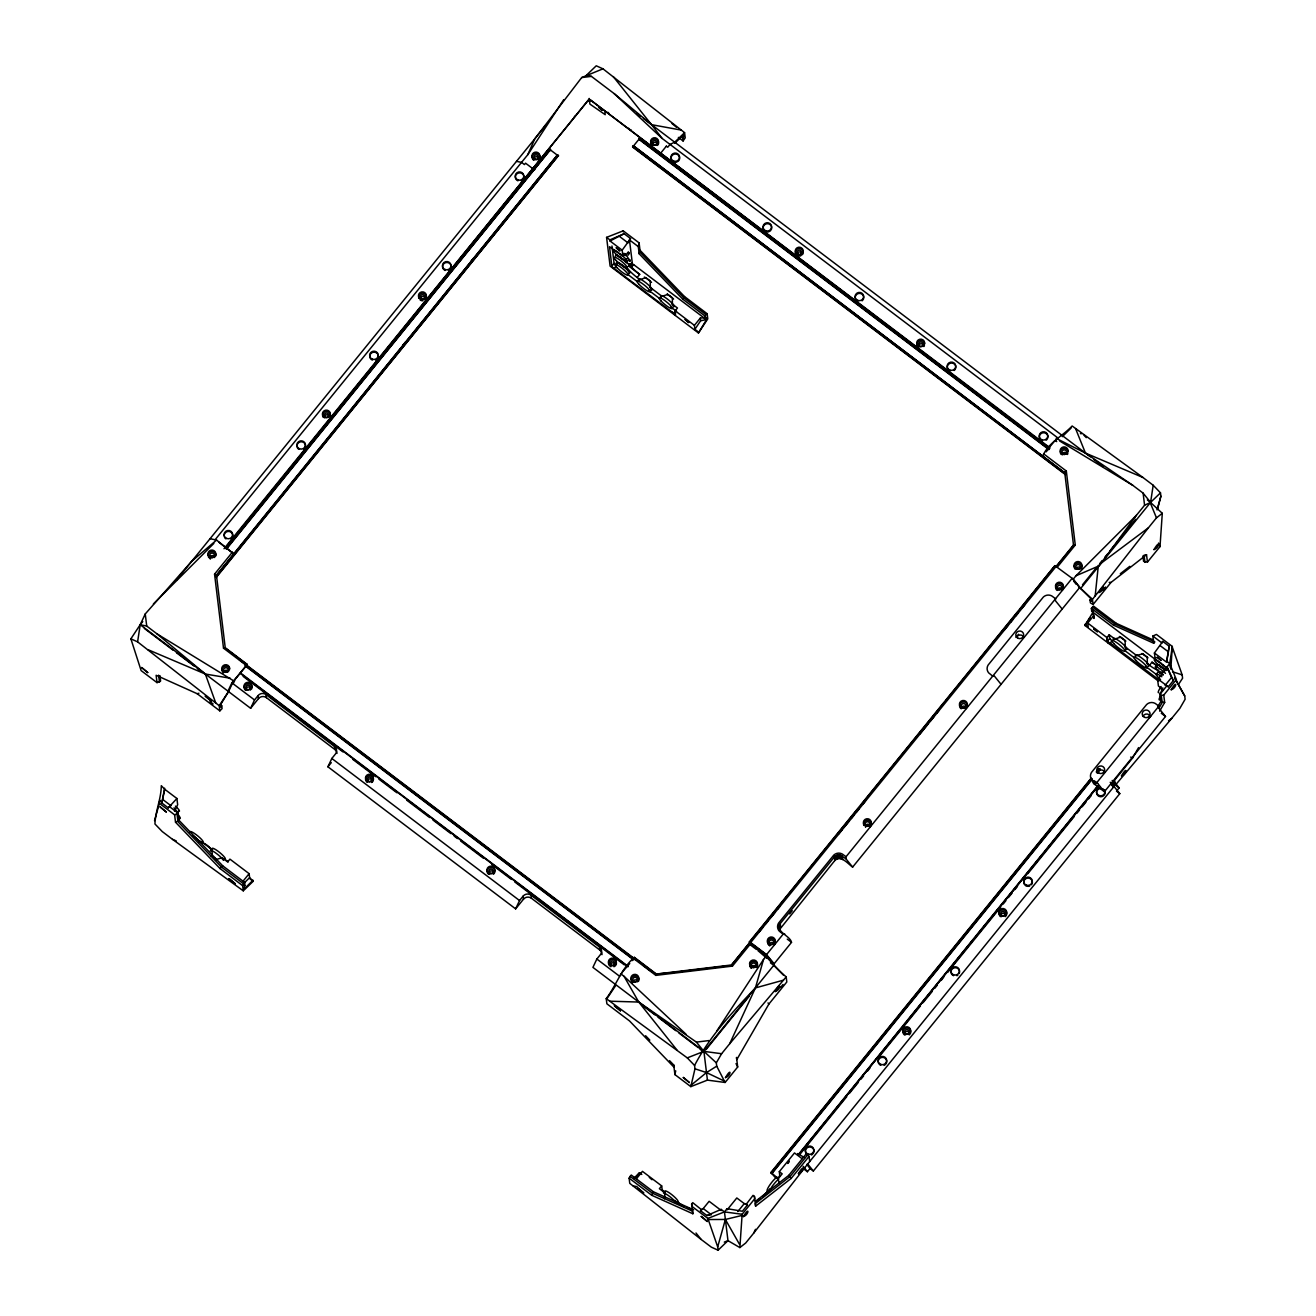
<?xml version="1.0" encoding="UTF-8"?>
<svg xmlns="http://www.w3.org/2000/svg" width="1316" height="1316" viewBox="0 0 1316 1316"><rect width="100%" height="100%" fill="white"/><g stroke="black" fill="none" stroke-linecap="round" stroke-linejoin="round"><path stroke-width="1.5" d="M225.201 548.295L589.206 99.029L1049.823 448.46M588.351 101.118L589.321 99.934L590.539 100.855M1170.812 669.17L1172.326 646.452L1156.419 634.427L1152.865 636.056L1153.737 643.244L1113.468 625.149L1091.375 608.436L1093.612 606.199L1116.264 623.34L1153.589 640.119M1112.217 782.954L1111.132 784.303L1114.01 786.491L806.988 1164.89L753.788 1233.026L745.678 1243.028L739.855 1247.568L742.142 1214.273L754.71 1198.777L754.43 1196.392L753.048 1195.356L746.123 1204.42M852.636 867.096L845.826 858.674L846.023 856.765L1072.145 578.3L1079.646 587.561L852.636 867.096C848.392 864.299 840.628 854.216 834.805 860.532L779.549 929.573M1104.404 791.739L1097.593 783.316L1096.031 783.563L1092.477 780.799A7.041 6.81 -7 0 1 1091.457 772.459L1146.647 704.504A7.041 6.81 -7 0 1 1155.284 703.468L1158.902 706.149L1158.705 708.057L1165.515 716.48L1104.404 791.739L1094.468 784.221A5.626 5.445 -7 0 1 1092.346 779.615M1090.026 599.981L1091.408 601.034L1091.161 598.599L1090.026 599.981L1090.388 602.86L1093.086 604.505L1092.445 599.323L1095.159 595.984L1098.367 565.271M650.565 290.112A8.455 1.53 39.1 0 0 650.285 287.612L650.269 281.18L645.695 277.742L639.954 279.634A8.455 1.53 39.1 0 0 638.934 280.851M673.216 306.957A8.455 1.53 39.1 0 0 672.377 304.325L672.377 297.926L667.048 294.044A6.333 1.151 39.1 0 1 673.595 299.094M636.566 1178.61L642.455 1171.355L661.668 1185.897L659.398 1188.693L664.975 1192.921L664.481 1198.794M1166.881 660.484L1169.2 646.271L1162.785 641.402L1161.748 643.211M845.826 858.674L839.805 854.923L834.805 856.453L780.224 923.602C774.976 931.893 790.242 935.643 791.525 942.355L774.071 963.855L764.596 953.508L749.347 941.96L1054.922 565.666L1073.247 579.139L1080.749 588.4L1150.595 502.383L1160.482 492.842L1153.194 485.259L1142.93 477.478L1072.145 425.989C1062.39 436.303 1048.556 442.439 1042.683 456.126M198.864 841.697C204.21 842.47 214.623 848.195 211.761 856.14L211.086 855.762A6.333 1.151 39.1 0 1 211.827 856.19M1125.213 649.43A8.455 1.53 39.1 0 0 1125.279 647.192L1125.098 640.563L1119.965 636.796M1148.342 666.324A8.455 1.53 39.1 0 0 1147.371 663.906L1147.19 657.276L1142.041 653.509A6.333 1.151 39.1 0 1 1147.897 657.934L1147.19 657.276M220.298 704.669L221.73 705.754L222.075 708.633L219.838 710.87L219.213 705.689L137.604 641.863L140.203 624.722L145.254 613.947L191.708 561.29L216.564 540.07L233.968 554.036L218.653 542.044M213.258 857.275L216.252 859.545L222.059 857.703L227.652 861.931L229.922 859.134L249.135 873.676L249.612 877.624L253.166 881.292L243.279 890.833L172.511 839.345L162.246 831.564L154.943 823.981C155.387 811.215 161.177 798.779 161.309 785.685L164.747 789.304L161.835 803.007L168.251 807.86L176.903 798.499L164.747 789.304M1153.194 485.259L1150.595 502.383L1144.575 505.262L1136.448 515.263L1099.09 565.831L1075.962 575.799L1073.247 579.139M1170.187 667.36L1169.727 663.593L1172.326 646.452M161.835 803.007L164.615 788.185M1162.785 641.402L1154.412 652.999L1166.552 662.195L1169.2 646.271M653.345 1191.737L631.252 1175.024L630.167 1176.372L652.243 1193.086L692.529 1211.181L692.841 1213.763L651.782 1195.306L653.345 1191.737L693.614 1209.848M690.818 1086.638L694.98 1068.806L694.568 1065.466L687.281 1057.883L606.232 998.614C616.398 985.223 621.333 968.609 634.345 957.341L656.421 974.054L731.564 964.957L749.018 943.457C764.316 951.303 773.117 966.257 786.178 976.834L786.803 981.999L768.889 1004.059L736.779 1059.627L736.516 1057.422L737.684 1066.996L725.116 1082.476L707.432 1080.123L690.818 1086.638L674.911 1074.596L673.743 1065.022L669.515 1060.63M1157.537 509.177L1160.893 496.181L1160.482 492.842M616.859 264.138A8.455 1.53 39.1 0 1 618.668 263.282A8.455 1.53 39.1 0 1 626.432 269.073L627.041 268.579M154.531 820.641L160.026 801.066M630.167 1176.372L629.13 1178.165L629.755 1183.347L701.099 1239.409L711.364 1247.173L718.092 1250.2L717.697 1246.861L725.379 1219.455L742.273 1215.375M1157.044 509.901L1160.893 496.181M766.241 956.09L763.543 959.43L755.417 987.921L729.706 1043.736L721.596 1053.721L716.332 1062.835L716.726 1066.174L725.116 1082.476M158.841 803.928L159.976 800.358M684.485 296.544L682.823 299.226L704.899 315.939L705.261 318.801L706.347 317.469L706.593 319.558L698.451 332.981L610.114 266.128L606.577 237.374L623.192 230.843L639.099 242.884L640.267 252.458L683.909 297.877L705.985 314.59L707.136 313.702L684.485 296.544L640.004 250.254L639.181 253.807L682.823 299.226M247.211 666.028L655.845 975.386L656.421 974.054L674.746 972.294M215.084 539.757L527.798 154.679L534.839 138.772L581.688 77.562L602.975 68.827L684.583 132.653L685.225 137.835L683.086 140.977L678.365 137.39M233.606 682.905L235.251 679.27L247.309 664.432L225.233 647.702L223.506 648.163L214.557 574.154L232.471 552.095M753.788 1233.026L755.499 1229.308M227.981 691.163L231.896 682.84L247.309 664.432M219.213 705.689L228.54 691.574L233.59 680.8L156.982 633.851L146.718 626.071L140.203 624.722L130.876 638.836L141.141 670.617L157.032 682.642L160.601 680.997L159.943 675.618M142.77 621.547L140.203 624.722L250.616 708.288L254.531 699.964L258.101 695.572A5.626 5.445 -7 0 1 266.013 694.601L334.478 746.419L334.84 749.478A5.626 5.445 -7 0 1 336.978 753.426M601.988 954.659A5.626 5.445 -7 0 0 599.849 950.053L531.401 898.236A5.626 5.445 -7 0 0 523.488 899.19L515.625 908.862L327.914 766.8L331.829 758.46L335.399 754.068A5.626 5.445 -7 0 0 334.478 746.419M515.625 908.862L519.54 900.539L523.11 896.147A5.626 5.445 -7 0 1 531.022 895.176L599.487 946.994L599.849 950.053M599.487 946.994A5.626 5.445 -7 0 1 600.409 954.643L596.839 959.035L592.924 967.375L703.895 1051.369L716.332 1062.835M694.568 1065.466C709.9 1035.988 732.584 1012.037 755.417 987.921L783.464 980.157L786.178 976.834M771.061 1189.236L769.531 1189.697A8.455 1.546 -52.9 0 0 768.824 1191.835M770.436 1189.17L769.975 1190.042A8.455 1.546 -52.9 0 1 778.727 1179.251L777.772 1179.268L782.181 1173.823L779.319 1171.651L794.502 1152.948L801.954 1158.59M628.472 253.824A6.333 1.151 39.1 0 0 628.275 251.948L625.445 255.452L625.215 253.643L622.945 256.439L622.172 250.188L630.561 238.591L624.129 233.722L609.9 239.874L606.577 237.374M243.279 890.833L242.654 885.668L244.776 882.526L222.7 865.813L179.058 820.394L178.17 813.206L169.336 806.527L168.251 807.86M1157.751 706.807L1160.794 701.527L1159.906 694.338L1166.897 685.735L1168.279 686.788L1173.346 680.536L1167.111 666.817L1169.727 663.593L1166.42 661.076M1159.116 707.86L1162.176 702.58L1161.288 695.391L1159.906 694.338M1110.194 782.296L1115.277 785.257L1114.652 780.092L1132.566 758.032L1138.587 747.603M1159.643 711.15L1164.66 702.464L1163.755 695.095L1176.34 679.615L1169.727 663.593M628.045 255.304L628.686 252.458M1162.522 690.867L1162.077 689.074A8.455 1.546 -52.9 0 1 1162.867 687.873M1161.946 690.324L1162.522 689.42A8.455 1.546 -52.9 0 0 1160.399 693.877M706.1 1049.543L749.1 996.409M174.452 811.051L177.66 804.75L176.903 798.499M527.798 154.679L563.709 99.703M717.072 1030.576L763.543 959.43M698.451 332.981L707.778 318.867L707.136 313.702M1158.606 681.244L1084.927 625.478L1090.109 617.648M1178.445 684.501L1182.591 678.234L1182.179 674.894L1172.457 647.571M698.319 331.895L694.897 329.313L700.622 320.759L700.309 318.094L703.83 317.732M607.416 997.923L615.691 985.585M1084.927 625.478L1093.07 612.055L1092.823 609.966L1091.721 611.315L1156.846 660.599M628.472 273.399A8.455 1.53 39.1 0 0 628.209 270.899L629.196 271.261M789.106 1161.913L788.35 1162.834M1158.886 671.851L1159.972 672.92L1161.419 671.933M1095.159 595.984L1148.358 527.864L1156.468 517.862L1162.291 513.306L1149.871 501.84L1156.468 517.862M778.118 1178.231L779.763 1175.517L779.319 1171.651M630.496 267.049L633.605 264.582L705.261 318.801M176.262 580.323L545.137 126.073M224 548.739L588.236 100.23M226.303 548.706L550.483 149.514L549.595 148.84L549.858 151.011M226.368 549.2L550.483 149.514M402.795 345.269L405.377 342.094M471.243 260.979L473.826 257.804M216.235 577.477L558.428 155.535L557.54 154.86L216.449 575.092L225.283 648.163L247.359 664.876M557.54 154.86L216.498 575.553L214.557 574.154M216.169 576.984L558.428 155.535M1065.483 474.665L632.634 147.063L633.276 145.698L1064.759 472.839L633.276 145.698M1048.901 449.611L638.918 139.315L639.56 137.95M633.341 146.191L638.918 139.315M658.888 152.574L660.698 153.149L666.357 146.175M221.73 705.754L220.644 707.103L220.381 705.014L228.54 691.574M683.086 140.977L683.563 134.66L674.828 143.279L674.697 142.194L684.583 132.653M629.492 266.918L632.322 263.249L629.459 239.923L630.561 238.591M250.616 708.288L258.479 698.615A5.626 5.445 -7 0 1 266.391 697.661L334.84 749.478M671.884 303.799L677.46 308.01L675.19 310.806L675.536 314.656L612.68 267.362L611.825 266.21L614.095 263.414L611.956 246.01M614.128 268.596L616.398 265.816L614.095 263.414M158.71 802.809L174.617 814.851L178.17 813.206M639.181 253.807L638.293 246.618L639.099 242.884M615.477 255.88A8.455 1.53 39.1 0 1 618.75 256.636A8.455 1.53 39.1 0 1 625.561 261.884L626.317 262.641L629.163 259.137A6.333 1.151 39.1 0 1 629.361 261.012M179.058 820.394L175.522 822.22L174.617 814.851M632.322 263.249L629.377 265.733A6.333 1.151 39.1 0 1 630.035 266.326M629.393 266.358L631.696 262.871M630.446 266.441L632.766 264.253M631.038 266.934L633.062 264.434M633.605 264.582L630.973 267.806L639.691 274.402L637.158 277.512L639.954 279.634M222.7 865.813L220.002 868.511L175.522 822.22M673.529 313.553L675.799 310.773L676.539 311.3M327.914 766.8L331.287 762.655M243.23 880.93L249.135 873.676M694.897 329.313L694.404 325.365L700.309 318.094M704.899 315.939L705.985 314.59M244.776 882.526L244.299 888.826L253.034 880.223M622.271 972.195L629.739 963.526M621.744 973.363L619.474 976.176L596.839 959.035M632.058 960.664L634.345 957.341M1049.609 447.078L1054.692 440.827M1046.171 451.832L1049.658 447.522M749.396 942.42L858.164 808.485M860.763 805.293L943.621 703.254M946.22 700.063L1017.433 612.368M1020.015 609.176L1054.922 565.666M749.018 943.457L731.564 964.957L732.436 966.108L750.35 944.049M759.316 931.679L763.198 926.892M765.78 923.7L768.38 920.509M770.962 917.318L774.844 912.547M777.443 909.356L780.026 906.165M838.292 834.41L842.191 829.623M844.773 826.432L848.655 821.661M851.255 818.47L853.837 815.278M856.42 812.087L859.019 808.896M862.901 804.109L865.484 800.934M919.868 733.966L927.648 724.392M930.231 721.201L934.113 716.414M936.712 713.239L939.295 710.048M1004.042 630.315L1007.924 625.528M1010.507 622.353L1013.106 619.162M1015.689 615.97L1018.288 612.779M1022.17 607.992L1024.753 604.801M749.347 941.96L750.663 942.569L1073.494 545.005L1075.271 545.038L1066.322 471.029L1043.654 453.888M1056.09 566.966L1073.543 545.449L1064.71 472.395L1066.322 471.029M1075.271 545.038L1057.357 567.097L1056.024 566.505M789.666 913.913L792.248 910.738M1015.985 637.421L1018.568 634.246M774.071 963.855L766.57 954.593L783.152 934.163L784.714 933.932M675.717 1070.862L674.911 1074.596M1082.476 584.83L1095.915 568.282M1099.65 563.692L1102.216 560.517M1104.798 557.342L1107.381 554.168M1109.947 550.993L1113.813 546.239M1116.396 543.064L1135.708 519.277M687.281 1057.883L703.895 1051.369L773.742 965.352L770.436 962.851M1102.989 590.078L1105.473 587.002M780.487 987.559L782.987 984.483M1093.086 604.505L1111 582.445L1146.532 554.727L1147.437 562.096L1143.588 561.356L1142.913 555.961M1084.795 624.409L1088.217 626.992L1087.723 623.044L1093.629 615.789L1092.823 609.966M1147.437 562.096L1160.005 546.617L1162.291 513.306M1113.468 625.149L1116.264 623.34M1168.279 686.788L1107.398 641.287L1106.937 637.586L1109.207 634.789L1114.8 639.017L1120.607 637.158M1107.398 641.287L1109.668 638.49L1109.207 634.789M1109.701 643.672L1111.971 640.876L1109.668 638.49M717.697 1246.861L707.844 1218.419L691.936 1206.394L691.64 1203.992L692.742 1202.659L701.625 1209.799M1135.428 656.19A8.455 1.53 39.1 0 1 1136.317 655.516L1142.683 653.871M1153.737 643.244L1154.839 641.912L1114.553 623.8L1092.461 607.087M700.474 1210.687L703.237 1208.565L711.413 1214.767L706.906 1215.54L700.474 1210.687L701.576 1209.338M703.237 1208.565L709.127 1201.311L721.283 1210.506L721.135 1209.388L706.906 1215.54M1146.713 663.165L1149.526 665.287L1152.043 662.178A12.683 2.303 39.1 0 0 1156.961 665.501M1158.902 665.041L1159.083 665.731A8.455 1.53 39.1 0 1 1165.828 670.667M707.844 1218.419L724.458 1211.904L727.074 1208.68L742.372 1211.246L747.439 1204.995L746.057 1203.959M1167.111 666.817L1157.652 679.747L1158.409 686.014L1161.288 688.186L1161.502 689.995M737.799 1211.575L744.264 1203.597L747.439 1204.995M1165.104 685.389L1171.569 677.427L1167.243 667.919M776.012 1178.346L770.896 1172.507L1091.194 778.101M1096.36 771.735L1098.942 768.56M770.962 1173.017L1091.26 778.595M1096.425 772.245L1099.008 769.054M1097.412 771.818L1099.995 768.643M777.493 1177.968L771.785 1173.181L1092.066 778.759M1097.248 772.41L1099.831 769.218M771.834 1173.691L1092.132 779.269M1097.297 772.903L1099.88 769.728M1096.031 783.563L1158.902 706.149M762.885 1196.984L767.952 1190.733M763.938 1196.293L770.008 1188.825M798.22 1154.675L1097.857 785.701M798.286 1155.168L831.86 1113.83M834.443 1110.638L900.308 1029.54M902.891 1026.348L905.474 1023.174M908.056 1019.999L973.922 938.884M976.505 935.709L1042.371 854.594M1044.953 851.419L1097.906 786.211M799.009 1154.412L1098.613 785.487M800.177 1154.017L846.747 1096.672M849.33 1093.497L858.377 1082.344M860.96 1079.153L863.559 1075.978M867.441 1071.191L870.024 1068.016M877.772 1058.459L920.46 1005.901M923.042 1002.71L932.106 991.573M934.689 988.382L937.272 985.19M941.154 980.42L943.737 977.229M947.619 972.458L1000.653 907.152M1003.236 903.977L1005.819 900.786M1008.401 897.594L1012.284 892.824M1014.866 889.632L1017.465 886.458M1027.812 873.709L1074.366 816.381M1076.949 813.189L1079.548 810.014M1082.13 806.823L1086.013 802.053M1088.595 798.861L1091.178 795.67M755.516 1201.311L788.778 1175.352L806.247 1153.836L809.06 1156.386L809.702 1161.551M807.629 1154.889L790.159 1176.389L755.318 1203.581L755.614 1206.163L791.146 1178.445L809.06 1156.386M1115.277 785.257L1171.75 718.355L1179.86 708.37L1185.124 699.257L1184.713 695.917L1174.53 677.526M802.859 1168.279L807.415 1171.734L810.031 1168.509L806.823 1164.413M1114.849 782.494L1119.11 787.906L1116.494 791.13L1119.801 793.647L813.354 1171.01L810.031 1168.509M629.212 265.996L631.515 263.184M729.706 1043.736L783.464 980.157M788.958 1160.778L787.692 1163.476M661.027 297.548A8.455 1.53 39.1 0 1 661.997 296.33L667.788 294.439M674.483 1200.817L680.964 1205.028M153.38 603.945L213.866 543.393M1075.962 575.799L1136.448 515.263M243.559 883.595L249.612 877.624M1071.142 427.996L1062.39 436.616L1062.259 435.53M633.687 1178.462L639.51 1172.72L641.797 1174.448M635.414 1177.886L639.51 1172.72M718.092 1250.2L727.978 1240.659L724.458 1211.904L721.135 1209.388M690.67 1085.519L706.495 1072.573L716.726 1066.174M516.497 161.342L521.547 162.394L524.426 164.566L525.561 163.184L532.717 168.596L534.362 167.28L534.658 169.715M532.667 168.645L534.28 167.395M1120.311 573.743L1129.819 566.324M1099.979 564.07L1148.358 527.864M1168.526 720.773L1171.75 718.355M609.9 239.874L610.032 240.993L624.129 233.722M674.68 142.194L670.025 144.415L667.738 147.227L666.324 146.142M724.293 1242.107L727.978 1240.659L739.855 1247.568M157.032 682.642L156.127 675.273L197.186 693.713L198.913 693.252M632.634 147.063L634.592 146.57M700.622 320.759L706.593 319.558M1146.532 554.727L1144.081 555.204L1144.953 562.393M581.688 77.562L591.394 76.377L614.128 93.584L651.502 124.642L662.112 138.427L1057.603 437.751L1055.317 440.564L1056.699 441.6M1161.288 695.391L1163.755 695.095M678.809 971.8L707.251 968.362M711.314 967.869L729.59 965.664M655.845 975.386L732.436 966.108M620.626 973.725L624.047 976.308L638.754 1002.052L696.394 1042.108L708.962 1040.578M683.827 136.749L681.31 137.012L682.741 138.098M1164.66 702.464L1160.794 701.527M707.975 1219.537L725.379 1219.455L739.444 1244.229M556.487 156.012L558.494 156.028M1109.223 582.396L1111 582.445M609.653 1001.196L638.754 1002.052L677.016 1050.102M628.209 270.899L626.63 269.27M696.394 1042.108L703.895 1051.369L721.596 1053.721M724.458 1211.904L742.142 1214.273M230.168 678.201L205.345 674.039L147.869 649.627M681.162 130.07L651.502 124.658L613.24 76.591M633.193 1185.93L637.141 1186.654M591.394 76.377L586.344 75.341L596.247 65.8L602.975 68.827M210.05 538.705L216.564 540.07M1172.572 671.769L1182.179 674.894M694.98 1068.806L706.495 1072.573L724.984 1081.374M212.238 850.268L211.646 850.037A8.455 1.53 39.1 0 0 210.807 850.761M1114.8 639.017L1114.224 638.803A8.455 1.53 39.1 0 0 1113.649 640.053M664.975 1192.921L664.531 1192.74A8.455 1.53 39.1 0 0 663.445 1192.888M664.629 1193.349L664.185 1193.168A8.455 1.53 39.1 0 1 670.305 1197.017A8.455 1.53 39.1 0 1 675.815 1202.413M1142.93 477.478L1085.453 453.082L1056.238 438.409M1111.823 644.61L1108.121 643.03L1106.805 639.395M172.511 839.345L176.212 840.908M130.876 638.836L137.604 641.863M658.74 152.228L660.665 153.117M1130.674 757.095L1132.566 758.032M1081.703 433.622L1080.403 433.655M1160.317 672.476L1161.321 673.068M804.718 1157.751L797.693 1153.573L797.825 1154.642M1059.66 440.992L1132.829 485.357L1143.111 493.122L1150.595 502.383L1147.338 499.932M672.048 123.572L676.309 127.142M649.281 1177.359L651.996 1179.745M1132.829 485.357L1085.453 453.082L1075.567 428.572M636.845 113.554L640.102 116.022M643.36 118.473L1090.339 456.784M1093.596 459.251L1103.367 466.637M590.423 99.95L1049.411 447.341M638.869 138.822L1048.852 449.118M632.568 146.553L1065.434 474.155M550.532 150.024L557.606 155.37M629.459 239.923L638.293 246.618M1152.865 636.056L1161.699 642.751M619.885 236.732L628.077 242.917M1054.988 566.127L1055.86 566.785M1160.301 645.745L1168.493 651.93M1078.544 586.722L1080.749 588.4M610.032 240.993L622.172 250.188M622.945 256.439L609.555 246.734L611.825 266.21M1152.043 662.178L1156.402 665.468M1124.621 646.452L1136.876 655.73M649.791 287.069L661.997 296.33M627.633 274.32L637.273 281.608M648.508 290.112L659.744 298.617M670.979 307.121L675.799 310.773M1124.818 650.597L1134.441 657.901M1145.677 666.406L1156.928 674.911M675.19 310.806L694.404 325.365M1087.723 623.044L1106.937 637.586M1161.271 713.256L1165.515 716.48M1112.185 780.421L1113.813 783.563M1116.083 785.619L1119.11 787.906M1097.593 783.316L1094.024 780.635L1094.468 784.221M846.023 856.765L842.405 854.084A7.041 6.81 -7 0 0 833.768 855.12L778.595 923.075A7.041 6.81 -7 0 0 777.871 928.635L778.167 929.392A7.041 6.81 -7 0 0 779.598 931.415L783.152 934.163M787.264 939.13L791.525 942.355M750.663 942.569L766.57 954.593M749.084 943.917L756.437 949.478M634.394 957.801L656.47 974.514M238.986 659.349L635.908 959.759M644.067 965.944L652.243 972.113M223.506 648.163L246.158 665.32M244.825 665.156L633.572 959.38M246.52 666.899L633.638 959.89M240.861 673.266L627.979 966.257M240.088 673.249L628.045 966.767M243.164 676.408L267.707 694.963M270.981 697.447L288.961 711.068M297.153 717.253L321.68 735.825M324.953 738.292L342.95 751.913M352.754 759.348L375.669 776.67M378.926 779.154L396.922 792.775M406.743 800.194L429.641 817.532M432.915 820L450.911 833.62M454.168 836.104L457.442 838.572M460.715 841.056L483.614 858.377M491.789 864.579L511.43 879.433M514.704 881.901L537.602 899.239M545.778 905.424L570.305 923.997M573.579 926.48L591.575 940.085M594.848 942.569L598.122 945.036M601.396 947.52L624.294 964.858M736.022 1063.575L737.684 1066.996M231.896 682.84L254.531 699.964M331.829 758.46L519.54 900.539M144.349 628.423L173.251 650.301M176.459 652.736L194.126 666.093M197.334 668.528L202.154 672.163M643.688 1006.345L654.924 1014.85M658.148 1017.284L675.799 1030.658M679.007 1033.076L698.286 1047.668M209.951 701.609L213.11 703.994M197.186 693.713L219.838 710.87M788.778 1175.352L791.146 1178.445M770.896 1172.507L771.785 1173.181M744.264 1203.597L736.812 1197.971L727.205 1209.782L727.074 1208.68M162.822 799.552L170.998 805.754M202.565 842.437L212.189 849.725M225.036 859.447L228.244 861.881M683.678 1206.575L677.263 1201.722A8.455 1.53 39.1 0 0 672.065 1194.862A8.455 1.53 39.1 0 0 665.156 1192.099M250.073 878.956L253.166 881.292M243.69 883.875L221.598 867.162L177.973 821.743L177.084 814.555M243.707 884.319L245.138 885.405M220.002 868.511L242.654 885.668M629.13 1178.165L651.782 1195.306M664.415 1192L662.178 1189.746L661.668 1185.897M699.882 1048.885L702.02 1050.925M156.982 633.851L205.345 674.039L215.791 703.106M1084.039 435.283L1086.309 437.652M783.497 975.189L773.742 965.352M1092.445 599.323L1080.025 587.841L1091.145 598.945L1091.408 601.034M216.252 859.545L216.926 860.17A6.333 1.151 39.1 0 0 212.649 856.716M1125.098 640.563L1125.805 641.221A6.333 1.151 39.1 0 0 1119.307 636.467M614.128 93.584L662.112 138.427M624.047 976.308L686.13 1034.327M1167.999 669.104L1155.185 659.25L1154.412 652.999M625.445 255.452L624.672 254.695A8.455 1.53 39.1 0 0 623.603 253.725M626.975 268.842L626.778 268.645A8.455 1.53 39.1 0 0 621.053 264.072M175.62 809.356L175.061 808.797A8.455 1.53 39.1 0 0 174.025 807.827M175.275 809.784L174.715 809.241A8.455 1.53 39.1 0 1 177.035 813.502M645.58 1035.725L649.808 1040.117M221.713 858.131L222.338 858.822A8.455 1.53 39.1 0 0 214.936 852.423A8.455 1.53 39.1 0 0 210.346 850.761M199.983 840.99L200.608 841.681A8.455 1.53 39.1 0 1 201.644 843.095M199.637 841.418L200.262 842.108A8.455 1.53 39.1 0 0 192.843 835.709M1062.193 609.061L1055.366 600.655L1055.564 598.731L1051.945 596.049A7.041 6.81 -7 0 0 1048.72 595.095L1047.881 595.095A7.041 6.81 -7 0 0 1043.308 597.102L988.135 665.041A7.041 6.81 -7 0 0 988.579 672.772L992.692 676.144L994.254 675.914L1001.065 684.32M1114.01 786.491L1119.801 793.647M807.563 1163.854L813.354 1171.01M672.706 312.221L675.256 315.429M696 1232.993L701.099 1239.409M1073.741 581.195L1076.208 584.32M1111.132 784.303L1113.27 787.034M766.735 958.147L757.917 950.596M803.155 1166.305L807.415 1171.734M768.018 1002.907L768.889 1004.059M1171.569 677.427L1173.346 680.536M1174.678 678.217L1184.713 695.917M1158.541 543.047L1160.005 546.617M778.217 1179.597L779.368 1183.183M1093.07 612.055L1093.958 618.454L1093.629 615.789M1176.34 679.615L1176.471 680.717M1091.375 608.436L1091.721 611.315M842.273 855.976L842.701 859.578M841.714 855.614L842.141 859.2M841.105 855.301L841.549 858.904M840.48 855.071L840.908 858.674M839.805 854.923L840.25 858.509M839.131 854.841L839.575 858.443M838.457 854.841L838.901 858.443M837.782 854.923L838.226 858.525M837.124 855.087L837.568 858.69M836.482 855.318L836.927 858.92M835.874 855.63L836.318 859.233M835.315 856.009L835.759 859.595M834.805 856.453L835.249 860.039M834.36 856.946L834.805 860.532M780.224 923.602L780.668 927.188M779.829 924.145L780.273 927.731M779.516 924.72L779.96 928.323M779.269 925.345L779.714 928.932M779.105 925.971L779.467 930.231M754.43 1196.392L755.614 1206.163M629.574 259.647L629.755 261.111M623.192 230.843L623.34 231.961M625.824 258.66L626.317 262.641M604.834 111.564L605.212 114.689L589.897 104.096L589.19 98.437M703.895 1051.369L707.432 1080.123M691.64 1203.992L692.841 1213.763M606.232 998.614L606.873 1003.795L629.525 1020.936L674.006 1067.227L673.743 1065.022M531.022 895.176L531.401 898.236M523.11 896.147L523.488 899.19M266.013 694.601L266.391 697.661M258.101 695.572L258.479 698.615M158.627 675.157L159.499 682.346M1143.111 493.122L1144.575 505.262M145.254 613.947L146.718 626.071M533.605 160.157A3.948 3.816 -7 0 1 532.766 155.091A3.948 3.816 -7 0 1 537.915 153.775A3.948 3.816 -7 0 1 539.675 158.627M539.149 159.499A3.948 3.816 -7 0 1 538.409 160.19M534.115 159.795A2.319 2.254 -7 0 1 536.303 156.703A2.319 2.254 -7 0 1 538.409 159.828M651.535 145.089A3.948 3.816 -7 0 1 652.062 139.957A3.948 3.816 -7 0 1 657.391 139.989A3.948 3.816 -7 0 1 657.786 145.122M652.752 145.434A2.319 2.254 -7 0 1 654.94 142.342A2.319 2.254 -7 0 1 657.046 145.451M608.617 112.715A4.31 4.162 -7 0 1 607.943 112.353M631.335 130.136A4.705 4.54 -7 0 1 628.637 128.294M608.453 113.143A4.705 4.54 -7 0 1 607.729 112.732M574.845 116.219A4.705 4.54 -7 0 1 574.335 116.877M210.198 558.675A2.319 2.254 -7 0 1 211.794 555.648A2.319 2.254 -7 0 1 214.656 557.54M224.082 671.604A2.319 2.254 -7 0 1 228.375 671.621M208.125 555.78A3.948 3.816 -7 0 1 212.106 551.486A3.948 3.816 -7 0 1 215.939 555.829M210.478 558.823A3.948 3.816 -7 0 1 209.606 558.313M208.882 557.606A3.948 3.816 -7 0 1 208.389 556.75M223.473 672.97A3.948 3.816 -7 0 1 222.749 672.262M222.256 671.39A3.948 3.816 -7 0 1 224.46 666.422A3.948 3.816 -7 0 1 229.576 668.512M1076.143 568.989A2.319 2.254 -7 0 1 1080.749 569.005M1062.275 454.925A2.319 2.254 -7 0 1 1066.733 453.79M1074.975 569.071A3.948 3.816 -7 0 1 1077.672 562.985A3.948 3.816 -7 0 1 1081.752 568.249M1067.885 453.609A3.948 3.816 -7 0 1 1067.358 454.464M1061.107 454.431A3.948 3.816 -7 0 1 1062.818 448.591A3.948 3.816 -7 0 1 1068.181 451.651M633.029 982.394A2.319 2.254 -7 0 1 635.069 979.877A2.319 2.254 -7 0 1 637.635 981.835M751.666 968.017A2.319 2.254 -7 0 1 756.124 966.898M638.918 980.107A3.948 3.816 -7 0 1 638.638 981.078M632.585 982.608A3.948 3.816 -7 0 1 633.111 976.275A3.948 3.816 -7 0 1 638.934 979.12M750.005 966.668A3.948 3.816 -7 0 1 753.213 961.453A3.948 3.816 -7 0 1 757.555 965.747M757.276 966.717A3.948 3.816 -7 0 1 756.749 967.573M751.222 968.247A3.948 3.816 -7 0 1 750.498 967.54M918.864 346.848A2.319 2.254 -7 0 1 920.164 343.92A2.319 2.254 -7 0 1 923.19 345.154M924.424 345.68A3.948 3.816 -7 0 1 923.898 346.536M917.647 346.503A3.948 3.816 -7 0 1 919.358 340.663A3.948 3.816 -7 0 1 924.72 343.723M797.463 254.893A2.254 2.171 -7 0 1 799.602 251.882A2.254 2.171 -7 0 1 801.625 254.909M796.18 254.564A3.948 3.816 -7 0 1 796.723 249.448A3.948 3.816 -7 0 1 802.053 249.481A3.948 3.816 -7 0 1 802.431 254.613M800.802 255.798A3.948 3.816 -7 0 1 799.799 256.044M798.763 256.044A3.948 3.816 -7 0 1 796.904 255.288M1039.624 438.425A4.293 4.145 -7 0 1 1043.67 432.717A4.293 4.145 -7 0 1 1047.552 438.475M1046.977 439.412A4.293 4.145 -7 0 1 1046.171 440.186M1041.91 440.695A4.293 4.145 -7 0 1 1040.166 439.38M947.553 368.76A4.293 4.145 -7 0 1 951.616 363.035A4.293 4.145 -7 0 1 955.498 368.809M954.923 369.73A4.293 4.145 -7 0 1 954.116 370.503M949.856 371.013A4.293 4.145 -7 0 1 948.112 369.697M855.499 299.077A4.293 4.145 -7 0 1 859.545 293.353A4.293 4.145 -7 0 1 863.428 299.127M862.852 300.064A4.293 4.145 -7 0 1 862.046 300.821M857.785 301.331A4.293 4.145 -7 0 1 856.042 300.015M763.428 229.395A4.293 4.145 -7 0 1 767.491 223.671A4.293 4.145 -7 0 1 771.357 229.445M770.781 230.382A4.293 4.145 -7 0 1 769.992 231.139M769.005 231.682A4.293 4.145 -7 0 1 763.971 230.333M671.374 159.713A4.293 4.145 -7 0 1 673.43 154.449A4.293 4.145 -7 0 1 679.007 155.946A4.293 4.145 -7 0 1 677.921 161.457M676.934 162A4.293 4.145 -7 0 1 671.917 160.667M371.902 781.984A2.319 2.254 -7 0 1 371.589 782.494M367.477 780.816A2.319 2.254 -7 0 1 372.083 780.832M489.42 874.367A2.254 2.171 -7 0 1 490.687 870.945A2.254 2.171 -7 0 1 493.467 873.347M246.141 690.028A2.319 2.254 -7 0 1 248.346 686.936A2.319 2.254 -7 0 1 250.435 690.061M610.46 965.253A2.254 2.171 -7 0 1 612.73 962.802A2.254 2.171 -7 0 1 614.917 965.27M245.648 690.406A3.948 3.816 -7 0 1 244.792 685.323A3.948 3.816 -7 0 1 249.958 684.024A3.948 3.816 -7 0 1 251.701 688.877M365.881 780.75A3.948 3.816 -7 0 1 369.089 775.535A3.948 3.816 -7 0 1 373.448 779.845M373.168 780.799A3.948 3.816 -7 0 1 371.902 782.362M367.098 782.329A3.948 3.816 -7 0 1 366.391 781.622M488.565 874.252A3.948 3.816 -7 0 1 488.154 868.659A3.948 3.816 -7 0 1 493.961 868.692A3.948 3.816 -7 0 1 493.368 874.285M609.308 965.483A3.948 3.816 -7 0 1 610.41 959.956A3.948 3.816 -7 0 1 616.003 961.437A3.948 3.816 -7 0 1 613.93 966.717M610.92 966.701A3.948 3.816 -7 0 1 610.032 966.191M420.61 299.555A2.319 2.254 -7 0 1 422.798 296.462A2.319 2.254 -7 0 1 424.904 299.587M418.883 298.354A3.948 3.816 -7 0 1 422.6 293.106A3.948 3.816 -7 0 1 426.17 298.403M423.012 300.706A3.948 3.816 -7 0 1 420.1 299.933M324.641 417.797A2.254 2.171 -7 0 1 326.171 414.869A2.254 2.171 -7 0 1 328.967 416.711M323.341 417.485A3.948 3.816 -7 0 1 326.055 411.398A3.948 3.816 -7 0 1 330.135 416.662M517.945 180.835A4.293 4.145 -7 0 1 515.707 175.39A4.293 4.145 -7 0 1 521.35 173.186A4.293 4.145 -7 0 1 523.587 178.614M522.205 180.308A4.293 4.145 -7 0 1 521.235 180.851M443.41 269.155A4.293 4.145 -7 0 1 444.002 263.562A4.293 4.145 -7 0 1 449.792 263.595A4.293 4.145 -7 0 1 450.22 269.188M449.414 269.961A4.293 4.145 -7 0 1 448.427 270.487M445.153 270.471A4.293 4.145 -7 0 1 444.183 269.928M372.362 360.107A4.293 4.145 -7 0 1 370.684 353.741A4.293 4.145 -7 0 1 377.495 353.774A4.293 4.145 -7 0 1 375.636 360.123M298.6 449.2A4.293 4.145 -7 0 1 298.14 443.097A4.293 4.145 -7 0 1 304.473 443.13A4.293 4.145 -7 0 1 303.832 449.233M224.197 536.073A4.293 4.145 -7 0 1 228.523 531.401A4.293 4.145 -7 0 1 232.718 536.122M232.406 537.175A4.293 4.145 -7 0 1 231.024 538.869M225.809 538.836A4.293 4.145 -7 0 1 224.477 537.125M865.632 827.336A2.319 2.254 -7 0 1 866.931 824.408A2.319 2.254 -7 0 1 869.958 825.642M863.822 825.412A3.948 3.816 -7 0 1 867.54 820.164A3.948 3.816 -7 0 1 871.11 825.445M870.583 826.316A3.948 3.816 -7 0 1 869.843 827.007M961.601 708.485A2.254 2.171 -7 0 1 965.928 707.399M961.075 708.715A3.948 3.816 -7 0 1 960.236 703.632A3.948 3.816 -7 0 1 965.401 702.333A3.948 3.816 -7 0 1 967.145 707.185M966.618 708.041A3.948 3.816 -7 0 1 965.878 708.748M769.597 945.595A2.319 2.254 -7 0 1 771.192 942.569A2.319 2.254 -7 0 1 774.055 944.477M767.524 942.7A3.948 3.816 -7 0 1 772.525 938.555A3.948 3.816 -7 0 1 774.532 944.575M769.876 945.743A3.948 3.816 -7 0 1 769.005 945.25M768.281 944.543A3.948 3.816 -7 0 1 767.787 943.671M1057.636 590.226A2.254 2.171 -7 0 1 1061.963 589.14M1057.126 590.456A3.948 3.816 -7 0 1 1056.271 585.373A3.948 3.816 -7 0 1 1061.436 584.074A3.948 3.816 -7 0 1 1063.18 588.926M1062.654 589.782A3.948 3.816 -7 0 1 1061.913 590.489M1142.995 716.315A3.948 3.816 -7 0 1 1150.283 716.365M1097.314 773.183A3.948 3.816 -7 0 1 1104.881 772.278M1016.61 637.306A3.948 3.816 -7 0 1 1023.897 637.339M674.861 1200.406A8.455 1.53 39.1 0 1 676.161 1201.985M687.445 1207.611A8.455 1.53 39.1 0 1 689.65 1208.499M690.67 1209.091A8.455 1.53 39.1 0 1 691.788 1209.832M222.947 859.595A8.455 1.53 39.1 0 1 223.375 860.253M223.309 859.167A8.455 1.53 39.1 0 1 223.72 859.809M178.318 819.621A8.455 1.53 39.1 0 1 178.318 820.674M212.518 849.61A8.455 1.53 39.1 0 1 219.624 852.455A8.455 1.53 39.1 0 1 224.098 858.97M190.113 832.321A8.455 1.53 39.1 0 1 198.124 836.219A8.455 1.53 39.1 0 1 202.006 842.256M177.331 814.259A8.455 1.53 39.1 0 1 178.252 818.026M175.423 806.116A8.455 1.53 39.1 0 1 178.17 811.182M637.158 277.512A12.683 2.303 39.1 0 1 626.827 266.753M639.691 274.402A12.683 2.303 39.1 0 1 629.361 263.644M622.517 258.561A8.455 1.53 39.1 0 1 628.522 265.914M615.822 255.436A8.455 1.53 39.1 0 1 618.142 255.666M619.096 256.209A8.455 1.53 39.1 0 1 621.333 257.673M661.208 295.623A8.455 1.53 39.1 0 1 669.318 300.607A8.455 1.53 39.1 0 1 673.94 306.496M623.949 253.297A8.455 1.53 39.1 0 1 627.058 258.594M629.69 265.339A6.333 1.151 39.1 0 1 630.298 266.013M618.191 262.476A8.455 1.53 39.1 0 1 619.984 263.397M627.732 269.583A8.455 1.53 39.1 0 1 629.657 271.935M644.346 277.034A6.333 1.151 39.1 0 1 651.519 282.381M638.852 279.041A8.455 1.53 39.1 0 1 646.074 282.924A8.455 1.53 39.1 0 1 652.029 289.569M619.885 253.527A8.455 1.53 39.1 0 1 625.725 260.864A8.455 1.53 39.1 0 1 614.473 252.475A8.455 1.53 39.1 0 1 618.701 252.639M1158.82 670.157A12.683 2.303 39.1 0 1 1149.526 665.287M1135.692 655.335A8.455 1.53 39.1 0 1 1143.275 659.25A8.455 1.53 39.1 0 1 1148.687 665.896M1113.714 638.359A8.455 1.53 39.1 0 1 1121.183 642.537A8.455 1.53 39.1 0 1 1126.825 649.002M1158.738 671.802A8.455 1.53 39.1 0 1 1162.423 673.776M1157.521 672.904A8.455 1.53 39.1 0 1 1158.393 672.229M1159.972 672.92A8.455 1.53 39.1 0 1 1163.229 675.026A8.455 1.53 39.1 0 1 1155.267 666.751A8.455 1.53 39.1 0 1 1165.483 673.364M1157.29 665.863A8.455 1.53 39.1 0 1 1158.573 664.876M1159.445 665.304A8.455 1.53 39.1 0 1 1162.702 667.409M1163.887 668.298A8.455 1.53 39.1 0 1 1165.055 669.252M1156.09 658.082A8.455 1.53 39.1 0 1 1156.106 657.408M1160.547 679.55A8.455 1.53 39.1 0 1 1156.057 674.055A8.455 1.53 39.1 0 1 1161.831 676.753M1166.815 670.37A8.455 1.53 39.1 0 1 1158.754 665.156A8.455 1.53 39.1 0 1 1154.362 659.563A8.455 1.53 39.1 0 1 1161.238 663.248M1162.406 664.202A8.455 1.53 39.1 0 1 1166.881 668.709M1161.337 701.444A8.455 1.546 -52.9 0 1 1161.403 700.474M1158.837 692.693A8.455 1.546 -52.9 0 1 1161.107 686.541M1160.251 699.619A8.455 1.546 -52.9 0 1 1160.482 696.065M1149.082 717.812A8.455 1.546 -52.9 0 1 1150.776 716.151M767.82 1190.848A8.455 1.546 -52.9 0 1 771.538 1182.607A8.455 1.546 -52.9 0 1 777.378 1178.659M755.943 1201.886A8.455 1.546 -52.9 0 1 760.056 1199.106M905.211 1035.001A2.319 2.254 -7 0 1 906.51 1031.464A2.319 2.254 -7 0 1 909.372 1033.948M904.421 1034.853A3.948 3.816 -7 0 1 903.566 1029.77A3.948 3.816 -7 0 1 908.731 1028.47A3.948 3.816 -7 0 1 910.475 1033.323M909.948 1034.179A3.948 3.816 -7 0 1 909.208 1034.886M1001.312 916.693A2.254 2.171 -7 0 1 1002.282 913.353A2.254 2.171 -7 0 1 1005.358 915.113M999.239 915.015A3.948 3.816 -7 0 1 1002.957 909.767A3.948 3.816 -7 0 1 1006.51 915.064M1005.983 915.92A3.948 3.816 -7 0 1 1005.26 916.627M1000.456 916.594A3.948 3.816 -7 0 1 999.732 915.887M807.991 1154.971A4.293 4.145 -7 0 1 805.902 1149.213A4.293 4.145 -7 0 1 812.054 1147.651A4.293 4.145 -7 0 1 813.058 1153.688M812.252 1154.461A4.293 4.145 -7 0 1 811.281 1154.987M879.039 1064.019A4.293 4.145 -7 0 1 879.631 1058.426A4.293 4.145 -7 0 1 885.421 1058.459A4.293 4.145 -7 0 1 885.849 1064.052M885.043 1064.825A4.293 4.145 -7 0 1 884.072 1065.351M880.782 1065.335A4.293 4.145 -7 0 1 879.812 1064.792M953.574 975.699A4.293 4.145 -7 0 1 951.336 970.254A4.293 4.145 -7 0 1 956.979 968.05A4.293 4.145 -7 0 1 959.216 973.478M957.834 975.172A4.293 4.145 -7 0 1 956.864 975.715M1024.621 884.73A4.293 4.145 -7 0 1 1025.213 879.154A4.293 4.145 -7 0 1 1031.02 879.187A4.293 4.145 -7 0 1 1031.431 884.78M1029.655 886.079A4.293 4.145 -7 0 1 1028.569 886.359M1027.451 886.342A4.293 4.145 -7 0 1 1025.411 885.503M1104.733 790.077A4.293 4.145 -7 0 1 1101.986 795.604A4.293 4.145 -7 0 1 1096.541 792.512A4.293 4.145 -7 0 1 1100.258 787.511M1104.305 790.077A4.293 4.145 -7 0 1 1104.239 795.144M1103.433 795.9A4.293 4.145 -7 0 1 1096.87 794.157A4.293 4.145 -7 0 1 1100.373 788.465M1102.561 788.761A4.293 4.145 -7 0 1 1103.532 789.32M725.478 1077.607C731.005 1076.027 731.992 1066.371 725.478 1077.607M743.375 1216.593C748.919 1214.997 749.906 1205.341 743.375 1216.593M775.206 991.54C780.75 989.945 781.737 980.288 775.206 991.54M798.417 1173.642C803.961 1172.046 804.931 1162.406 798.417 1173.642M1098.942 592.529C1104.486 590.933 1105.473 581.294 1098.942 592.529M1121.462 775.848C1127.006 774.252 1127.976 764.612 1121.462 775.848M1153.984 549.595C1159.528 547.999 1160.498 538.343 1153.984 549.595M1171.191 689.765C1176.734 688.186 1177.721 678.53 1171.191 689.765M141.7 667.541L147.737 672.591L141.7 667.541M160.157 806.938L166.194 811.972L160.157 806.938M205.312 696.131L211.35 701.165L205.312 696.131M229.066 878.644L235.103 883.694L229.066 878.644M598.714 107.369L602.267 110.347L598.879 107.369M616.283 247.836L619.836 250.797L616.283 247.836M685.192 319.541L688.745 322.519L685.192 319.541M614.424 1005.753L620.461 1010.803L614.424 1005.753M637.618 1187.871L643.656 1192.905L637.618 1187.871M683.317 1077.475L689.354 1082.509L683.317 1077.475M701.231 1216.445L707.268 1221.478L701.231 1216.445M1093.744 628.768L1097.297 631.729L1093.744 628.768M1157.356 657.342L1160.909 660.303L1157.356 657.342M652.966 145.04A3.948 3.816 -7 0 0 658.444 141.059A3.948 3.816 -7 0 0 652.177 138.493A3.948 3.816 -7 0 0 652.966 145.04M534.329 159.401A3.948 3.816 -7 0 0 539.807 155.42A3.948 3.816 -7 0 0 533.539 152.853A3.948 3.816 -7 0 0 534.329 159.401M535.135 159.22A2.319 2.254 -7 0 0 538.359 156.867A2.319 2.254 -7 0 0 534.658 155.354A2.319 2.254 -7 0 0 535.135 159.22M653.772 144.859A2.319 2.254 -7 0 0 656.997 142.506A2.319 2.254 -7 0 0 653.295 140.993A2.319 2.254 -7 0 0 653.772 144.859M224.987 672.032A2.319 2.254 -7 0 0 228.227 669.68A2.319 2.254 -7 0 0 224.526 668.166A2.319 2.254 -7 0 0 224.987 672.032M211.119 557.375A2.319 2.254 -7 0 0 214.36 555.023A2.319 2.254 -7 0 0 210.659 553.51A2.319 2.254 -7 0 0 211.119 557.375M224.181 672.032A3.948 3.816 -7 0 0 229.658 668.051A3.948 3.816 -7 0 0 223.375 665.485A3.948 3.816 -7 0 0 224.181 672.032M210.313 557.375A3.948 3.816 -7 0 0 215.791 553.394A3.948 3.816 -7 0 0 209.507 550.828A3.948 3.816 -7 0 0 210.313 557.375M1063.344 454.201A2.319 2.254 -7 0 0 1066.569 451.849A2.319 2.254 -7 0 0 1062.884 450.335A2.319 2.254 -7 0 0 1063.344 454.201M1077.212 568.841A2.319 2.254 -7 0 0 1080.436 566.489A2.319 2.254 -7 0 0 1076.751 564.992A2.319 2.254 -7 0 0 1077.212 568.841M1062.522 454.201A3.948 3.816 -7 0 0 1068 450.22A3.948 3.816 -7 0 0 1061.732 447.654A3.948 3.816 -7 0 0 1062.522 454.201M1076.389 568.857A3.948 3.816 -7 0 0 1081.867 564.86A3.948 3.816 -7 0 0 1075.6 562.294A3.948 3.816 -7 0 0 1076.389 568.857M752.736 967.293A2.319 2.254 -7 0 0 755.976 964.957A2.319 2.254 -7 0 0 752.275 963.444A2.319 2.254 -7 0 0 752.736 967.293M634.098 981.67A2.319 2.254 -7 0 0 637.339 979.318A2.319 2.254 -7 0 0 633.638 977.804A2.319 2.254 -7 0 0 634.098 981.67M751.93 967.309A3.948 3.816 -7 0 0 757.407 963.312A3.948 3.816 -7 0 0 751.14 960.746A3.948 3.816 -7 0 0 751.93 967.309M633.292 981.67A3.948 3.816 -7 0 0 638.77 977.689A3.948 3.816 -7 0 0 632.486 975.123A3.948 3.816 -7 0 0 633.292 981.67M919.884 346.272A2.319 2.254 -7 0 0 923.108 343.92A2.319 2.254 -7 0 0 919.423 342.407A2.319 2.254 -7 0 0 919.884 346.272M919.094 346.453A3.948 3.816 -7 0 0 924.572 342.473A3.948 3.816 -7 0 0 918.305 339.906A3.948 3.816 -7 0 0 919.094 346.453M798.45 254.284A2.254 2.171 -7 0 0 801.576 251.998A2.254 2.171 -7 0 0 797.99 250.534A2.254 2.171 -7 0 0 798.45 254.284M797.628 254.531A3.948 3.816 -7 0 0 803.105 250.534A3.948 3.816 -7 0 0 796.838 247.967A3.948 3.816 -7 0 0 797.628 254.531M1041.795 439.741A4.293 4.145 -7 0 0 1047.766 435.399A4.293 4.145 -7 0 0 1040.94 432.602A4.293 4.145 -7 0 0 1041.795 439.741M949.724 370.059A4.293 4.145 -7 0 0 955.696 365.716A4.293 4.145 -7 0 0 948.869 362.92A4.293 4.145 -7 0 0 949.724 370.059M857.67 300.377A4.293 4.145 -7 0 0 863.625 296.034A4.293 4.145 -7 0 0 856.798 293.254A4.293 4.145 -7 0 0 857.67 300.377M765.599 230.711A4.293 4.145 -7 0 0 771.571 226.368A4.293 4.145 -7 0 0 764.744 223.572A4.293 4.145 -7 0 0 765.599 230.711M673.545 161.029A4.293 4.145 -7 0 0 679.5 156.686A4.293 4.145 -7 0 0 672.673 153.89A4.293 4.145 -7 0 0 673.545 161.029M368.628 781.391A2.319 2.254 -7 0 0 371.852 779.039A2.319 2.254 -7 0 0 368.167 777.526A2.319 2.254 -7 0 0 368.628 781.391M490.128 873.265A2.254 2.171 -7 0 0 493.253 870.978A2.254 2.171 -7 0 0 489.667 869.514A2.254 2.171 -7 0 0 490.128 873.265M247.161 689.452A2.319 2.254 -7 0 0 250.385 687.116A2.319 2.254 -7 0 0 246.701 685.603A2.319 2.254 -7 0 0 247.161 689.452M611.578 965.187A2.254 2.171 -7 0 0 614.72 962.901A2.254 2.171 -7 0 0 611.134 961.437A2.254 2.171 -7 0 0 611.578 965.187M610.756 965.434A3.948 3.816 -7 0 0 616.233 961.453A3.948 3.816 -7 0 0 609.966 958.887A3.948 3.816 -7 0 0 610.756 965.434M489.305 873.511A3.948 3.816 -7 0 0 494.767 869.514A3.948 3.816 -7 0 0 488.499 866.948A3.948 3.816 -7 0 0 489.305 873.511M367.838 781.572A3.948 3.816 -7 0 0 373.316 777.591A3.948 3.816 -7 0 0 367.032 775.025A3.948 3.816 -7 0 0 367.838 781.572M246.372 689.65A3.948 3.816 -7 0 0 251.85 685.652A3.948 3.816 -7 0 0 245.582 683.086A3.948 3.816 -7 0 0 246.372 689.65M421.63 298.995A2.319 2.254 -7 0 0 424.854 296.643A2.319 2.254 -7 0 0 421.169 295.129A2.319 2.254 -7 0 0 421.63 298.995M420.84 299.176A3.948 3.816 -7 0 0 426.302 295.179A3.948 3.816 -7 0 0 420.034 292.629A3.948 3.816 -7 0 0 420.84 299.176M325.611 417.188A2.254 2.171 -7 0 0 328.753 414.918A2.254 2.171 -7 0 0 325.167 413.438A2.254 2.171 -7 0 0 325.611 417.188M324.789 417.435A3.948 3.816 -7 0 0 330.267 413.454A3.948 3.816 -7 0 0 323.999 410.888A3.948 3.816 -7 0 0 324.789 417.435M517.83 179.881A4.293 4.145 -7 0 0 523.784 175.538A4.293 4.145 -7 0 0 516.958 172.741A4.293 4.145 -7 0 0 517.83 179.881M445.038 269.517A4.293 4.145 -7 0 0 450.993 265.174A4.293 4.145 -7 0 0 444.166 262.377A4.293 4.145 -7 0 0 445.038 269.517M372.231 359.153A4.293 4.145 -7 0 0 378.202 354.81A4.293 4.145 -7 0 0 371.375 352.014A4.293 4.145 -7 0 0 372.231 359.153M299.439 448.789A4.293 4.145 -7 0 0 305.411 444.446A4.293 4.145 -7 0 0 298.584 441.666A4.293 4.145 -7 0 0 299.439 448.789M226.648 538.441A4.293 4.145 -7 0 0 232.619 534.099A4.293 4.145 -7 0 0 225.793 531.302A4.293 4.145 -7 0 0 226.648 538.441M866.57 826.037A2.319 2.254 -7 0 0 869.794 823.684A2.319 2.254 -7 0 0 866.092 822.171A2.319 2.254 -7 0 0 866.57 826.037M865.747 826.053A3.948 3.816 -7 0 0 871.225 822.056A3.948 3.816 -7 0 0 864.957 819.49A3.948 3.816 -7 0 0 865.747 826.053M962.638 707.712A2.254 2.171 -7 0 0 965.763 705.442A2.254 2.171 -7 0 0 962.177 703.961A2.254 2.171 -7 0 0 962.638 707.712M961.782 707.778A3.948 3.816 -7 0 0 967.26 703.797A3.948 3.816 -7 0 0 960.993 701.231A3.948 3.816 -7 0 0 961.782 707.778M770.518 944.312A2.319 2.254 -7 0 0 773.759 941.96A2.319 2.254 -7 0 0 770.057 940.447A2.319 2.254 -7 0 0 770.518 944.312M769.712 944.312A3.948 3.816 -7 0 0 775.19 940.315A3.948 3.816 -7 0 0 768.922 937.749A3.948 3.816 -7 0 0 769.712 944.312M1058.673 589.453A2.254 2.171 -7 0 0 1061.798 587.166A2.254 2.171 -7 0 0 1058.228 585.702A2.254 2.171 -7 0 0 1058.673 589.453M1057.834 589.519A3.948 3.816 -7 0 0 1063.312 585.538A3.948 3.816 -7 0 0 1057.044 582.972A3.948 3.816 -7 0 0 1057.834 589.519M1144.575 717.368A3.948 3.816 -7 0 0 1150.052 713.371A3.948 3.816 -7 0 0 1143.785 710.805A3.948 3.816 -7 0 0 1144.575 717.368M1099.173 773.265A3.948 3.816 -7 0 0 1104.65 769.284A3.948 3.816 -7 0 0 1098.383 766.718A3.948 3.816 -7 0 0 1099.173 773.265M1018.189 638.342A3.948 3.816 -7 0 0 1023.651 634.345A3.948 3.816 -7 0 0 1017.383 631.779A3.948 3.816 -7 0 0 1018.189 638.342M616.151 260.535A8.455 1.53 39.1 0 0 627.156 268.036A8.455 1.53 39.1 0 0 618.816 259.285A8.455 1.53 39.1 0 0 616.151 260.535M617.023 267.724A8.455 1.53 39.1 0 0 628.028 275.225A8.455 1.53 39.1 0 0 619.688 266.474A8.455 1.53 39.1 0 0 617.023 267.724M639.115 284.437A8.455 1.53 39.1 0 0 650.12 291.938A8.455 1.53 39.1 0 0 641.78 283.187A8.455 1.53 39.1 0 0 639.115 284.437M661.191 301.15A8.455 1.53 39.1 0 0 672.196 308.635A8.455 1.53 39.1 0 0 663.856 299.9A8.455 1.53 39.1 0 0 661.191 301.15M1113.714 643.59A8.455 1.53 39.1 0 0 1124.867 651.321A8.455 1.53 39.1 0 0 1116.889 642.767A8.455 1.53 39.1 0 0 1113.714 643.59M1135.807 660.303A8.455 1.53 39.1 0 0 1146.943 668.035A8.455 1.53 39.1 0 0 1138.965 659.481A8.455 1.53 39.1 0 0 1135.807 660.303M905.934 1033.915A2.319 2.254 -7 0 0 909.159 1031.563A2.319 2.254 -7 0 0 905.474 1030.05A2.319 2.254 -7 0 0 905.934 1033.915M905.145 1034.096A3.948 3.816 -7 0 0 910.623 1030.115A3.948 3.816 -7 0 0 904.355 1027.549A3.948 3.816 -7 0 0 905.145 1034.096M1002.002 915.591A2.254 2.171 -7 0 0 1005.128 913.304A2.254 2.171 -7 0 0 1001.558 911.84A2.254 2.171 -7 0 0 1002.002 915.591M1001.18 915.837A3.948 3.816 -7 0 0 1006.658 911.856A3.948 3.816 -7 0 0 1000.39 909.29A3.948 3.816 -7 0 0 1001.18 915.837M807.876 1154.017A4.293 4.145 -7 0 0 813.831 1149.674A4.293 4.145 -7 0 0 807.004 1146.878A4.293 4.145 -7 0 0 807.876 1154.017M880.667 1064.381A4.293 4.145 -7 0 0 886.622 1060.038A4.293 4.145 -7 0 0 879.795 1057.242A4.293 4.145 -7 0 0 880.667 1064.381M953.458 974.745A4.293 4.145 -7 0 0 959.43 970.402A4.293 4.145 -7 0 0 952.603 967.605A4.293 4.145 -7 0 0 953.458 974.745M1026.25 885.109A4.293 4.145 -7 0 0 1032.221 880.766A4.293 4.145 -7 0 0 1025.394 877.969A4.293 4.145 -7 0 0 1026.25 885.109"/></g></svg>
